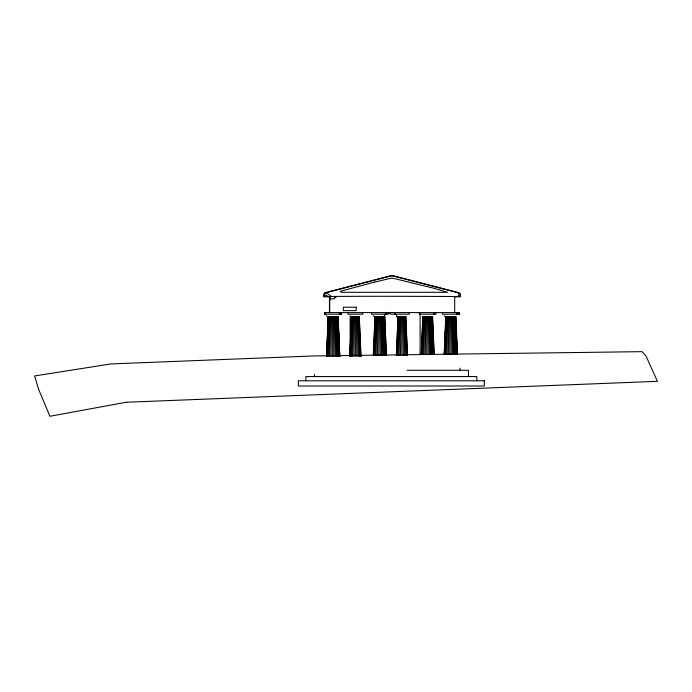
<?xml version="1.0" encoding="UTF-8"?>
<svg xmlns="http://www.w3.org/2000/svg" width="692" height="692" viewBox="0 0 692 692"><rect width="100%" height="100%" fill="white"/><g stroke="black" fill="none" stroke-linecap="round" stroke-linejoin="round"><path stroke-width="1.04" d="M330.888 356.536L331.33 316.858M353.915 356.536L354.356 316.858M377.443 355.463L377.875 316.858M400.469 355.463L400.893 316.858M425.303 354.39L425.718 316.858M448.329 354.39L448.745 316.858M329.53 356.536L330.378 316.858M352.548 356.536L353.404 316.858M376.093 355.463L376.924 316.858M399.12 355.463L399.95 316.858M423.962 354.39L424.767 316.858M446.989 354.39L447.793 316.858M328.363 356.536L329.565 316.858M351.38 356.536L352.591 316.858M374.934 355.463L376.111 316.858M397.961 355.463L399.128 316.858M422.812 354.39L423.954 316.858M445.838 354.39L446.98 316.858M327.437 350.109L327.679 343.673M327.999 335.092L328.354 325.439M328.596 319.003L328.674 316.858M327.463 356.536L328.942 316.858M350.489 356.536L351.96 316.858M374.043 355.463L375.479 316.858M397.07 355.463L398.505 316.858M421.93 354.39L423.331 316.858M444.956 354.39L446.349 316.858M326.442 356.536L328.146 316.858M326.641 356.536L328.285 316.858M326.78 356.536L328.415 316.858M326.901 356.536L328.544 316.858M349.728 356.536L351.432 316.858M349.918 356.536L351.571 316.858M373.299 355.463L374.952 316.858M373.49 355.463L375.09 316.858M396.317 355.463L397.978 316.858M396.507 355.463L398.108 316.858M421.186 354.39L422.803 316.858M421.376 354.39L422.933 316.858M444.212 354.39L445.821 316.858M444.273 354.39L445.285 330.802M445.38 328.657L445.89 316.858L444.402 354.39M444.965 345.818L445.319 337.238M445.674 328.657L445.985 321.149M445.216 345.818L445.311 343.673M384.804 314.618L382.858 318.83L382.858 320.984M457.87 296.522L458.571 295.276L460.344 294.714M329.461 299.472L330.447 297.984L330.447 296.522M385.894 313.381L387.788 312.326L390.669 314.133L395.634 314.133M324.842 293.027L389.622 276.316A9.377 9.377 0 0 1 391.17 276.056M324.842 293.192L327.039 293.192L331.364 296.522M324.842 293.668L323.804 293.668L323.804 296.816L329.478 296.816M458.191 293.668L460.344 293.668L460.344 296.816L454.687 296.816M323.804 295.32L326.581 295.32L327.584 296.522M323.804 296.522C369.338 296.089 414.828 296.366 460.344 296.522M327.887 316.858L338.397 316.858M351.173 316.858L359.572 316.858M374.692 316.858L385.055 316.858M406.118 316.858L396.628 316.824L396.628 315.033M422.544 316.858L432.846 316.858M445.562 316.858L456.132 316.858M407.069 370.272L468.449 370.272L468.449 376.569M459.073 293.027L394.293 276.316A9.377 9.377 0 0 0 392.745 276.056M444.697 316.287L444.221 315.933M373.767 316.287L373.161 315.734M326.961 316.287L326.356 315.734M335.508 296.522L336.044 297.69L334.331 297.69L334.331 298.832L330.629 298.832L329.729 300.933L329.729 312.594M455.872 316.858L457.481 354.39M457.343 354.39L455.535 316.858M455.111 316.858L456.72 354.39M455.526 330.802L455.007 316.858L456.573 354.39M454.679 316.858L456.374 354.39L454.826 316.858M454.341 316.858L455.95 354.39L454.402 316.858L454.635 322.221M453.909 316.858L455.526 354.39M453.701 316.858L455.379 354.39M432.587 316.858L434.204 354.39M432.292 354.39L430.683 316.858L430.666 319.003M405.858 316.858L407.51 355.463M384.795 316.858L386.456 355.463M382.832 316.858L384.493 355.463M359.312 316.858L361.016 356.536M338.137 316.858L339.841 356.536M339.694 356.536L337.99 316.858L339.651 356.536M339.27 356.536L337.566 316.858L337.687 319.003M337.359 316.858L339.063 356.536L337.428 316.858L337.904 328.657M337.134 316.858L338.924 356.536L338.743 351.181M336.943 316.858L338.647 356.536L337.004 316.858M336.952 320.076L336.831 316.858L338.5 356.536M336.373 316.858L338.077 356.536M336.546 324.366L336.269 316.858L337.999 356.536M336.537 325.439L336.165 316.858L337.8 356.536L337.367 347.964M336.675 328.657L337.272 342.601M337.367 344.746L337.869 356.536L336.684 327.584L337.142 340.455M455.604 316.858L457.161 354.39M455.699 322.221L455.967 328.657M456.365 338.31L456.633 344.746M455.397 316.858L456.954 354.39M454.973 316.858L456.53 354.39M454.203 316.858L455.76 354.39M455.336 354.39L453.779 316.858L454.168 326.512M453.571 316.858L455.189 354.39L455.007 349.036M432.457 316.858L434.014 354.39M430.545 316.858L432.102 354.39M405.72 316.858L407.32 355.463M384.666 316.858L386.266 355.463M382.702 316.858L384.302 355.463M359.183 316.858L360.826 356.536M337.852 316.858L339.504 356.536M336.805 316.858L338.449 356.536M338.31 356.536L336.658 316.858L336.892 322.221M336.234 316.858L336.589 325.439M337.367 349.036L337.679 356.536M335.983 319.003L336.251 325.439M336.649 335.092L336.961 342.601M337.359 352.254L337.54 356.536M455.665 325.439L455.907 331.875M456.383 344.746L456.504 347.964M455.206 316.858L455.362 321.149M455.682 329.729L455.924 336.165M456.365 347.964L456.521 352.254M455.682 335.092L456.123 346.891M454.981 327.584L455.215 334.02M455.699 346.891L455.812 350.109M454.99 331.875L455.232 338.31M455.673 350.109L455.829 354.39M454.315 319.003L454.514 324.366M454.999 337.238L455.12 340.455M454.307 321.149L454.549 327.584M454.99 339.383L455.146 343.673M454.289 324.366L454.609 332.947M455.007 343.673L455.172 347.964M454.289 329.729L454.765 342.601M453.623 323.294L453.866 329.729M454.298 341.528L454.462 345.818M453.597 326.512L453.762 330.802M453.173 316.858L454.566 354.39M432.059 316.858L433.46 354.39M430.156 316.858L431.548 354.39M405.33 316.858L406.766 355.463M384.268 316.858L385.703 355.463M382.304 316.858L383.74 355.463M358.785 316.858L360.264 356.536M338.042 328.657L338.284 335.092M338.725 346.891L338.846 350.109M338.059 332.947L338.5 344.746M337.359 325.439L337.635 332.947M338.033 343.673L338.232 349.036M337.35 330.802L337.549 336.165M338.033 349.036L338.154 352.254M337.333 334.02L337.497 338.31M336.649 317.931L336.969 326.512M337.367 337.238L337.566 342.601M336.649 323.294L336.935 330.802M337.367 342.601L337.488 345.818M337.341 345.818L337.739 356.536M335.957 320.076L336.165 325.439M336.641 338.31L336.796 342.601M335.758 316.858L337.238 356.536M452.551 316.858L453.692 354.39M431.436 316.858L432.578 354.39M429.524 316.858L430.666 354.39M404.699 316.858L405.875 355.463M383.645 316.858L384.813 355.463M381.681 316.858L382.849 355.463M358.162 316.858L359.364 356.536M335.136 316.858L336.338 356.536M451.729 316.858L452.542 354.39M430.779 324.366L431.012 335.092M428.711 316.858L429.516 354.39M403.886 316.858L404.716 355.463M382.849 317.931L382.918 321.149M383.031 326.512L383.29 338.31M380.868 316.858L381.69 355.463M357.34 316.858L358.197 356.536M334.322 316.858L335.17 356.536M450.786 316.858L451.201 354.39M427.76 316.858L428.175 354.39M402.934 316.858L403.367 355.463M379.917 316.858L380.34 355.463M356.397 316.858L356.838 356.536M333.371 316.858L333.812 356.536M476.797 380.782L476.797 376.569L305.864 376.569L305.864 380.782M459.946 368.196L459.946 370.272M459.298 314.194L459.298 312.594L324.73 312.594L324.73 314.194M459.159 312.594L459.159 314.194M459.073 293.953L459.073 292.742L394.293 276.022A9.377 9.377 0 0 0 389.622 276.03L324.842 292.742L324.842 293.953M458.952 312.594L458.952 314.194L442.404 314.194L442.465 312.594M458.528 312.594L458.528 314.194M458.381 312.594L458.381 314.194M458.191 312.594L458.191 314.194M458.104 312.594L458.104 314.194M457.966 312.594L457.966 314.194M457.758 312.594L457.758 314.194M457.334 312.594L457.334 314.194M457.187 312.594L457.127 314.194M454.687 296.453L454.687 312.594M449.765 316.858L449.765 354.39M436.012 312.594L436.012 314.194L419.378 314.194L419.378 312.594M434.1 312.594L434.1 314.194M426.739 316.858L426.739 354.39M420.105 313.666L420.105 354.399M409.283 312.594L409.283 314.194L394.552 314.194L394.552 312.594M401.914 316.858L401.914 355.463M388.221 312.594L388.221 314.194L371.535 314.194L371.535 312.594M386.257 312.594L386.257 314.194M378.896 316.858L378.896 355.463M362.738 312.594L362.738 314.194L348.007 314.194L348.007 312.594M355.377 316.858L355.377 356.536M350.161 315.812L350.161 355.627M341.554 312.594L341.554 314.194M341.416 312.594L341.416 314.194L324.989 314.194L324.989 312.594M340.992 312.594L340.992 314.194M340.784 312.594L340.784 314.194M340.36 312.594L340.36 314.194M340.222 312.594L340.222 314.194M339.789 312.594L339.789 314.194M339.711 312.594L339.711 314.194M339.59 312.594L339.59 314.194M339.452 312.594L339.452 314.194M332.35 316.858L332.35 356.536M329.461 296.453L329.461 312.594M324.868 312.594L324.868 314.194M314.462 374.476L314.462 376.569M374.121 282.232L340.204 291.315L341.329 292.309L447.56 292.309L434.273 288.365L393.497 278.366A6.116 6.116 0 0 0 390.418 278.357L374.121 282.232M126.273 402.242L49.919 416.273L38.674 389.449L34.6 375.955L110.945 363.931L313.009 355.973L642.081 351.657L645.991 355.973L657.4 381.327L126.273 402.242M356.19 307.222L343.327 307.222L343.327 310.656L356.19 310.656L356.19 307.222M484.288 380.782L298.373 380.782L298.373 385.998L484.288 385.998L484.288 380.782M456.149 354.39L454.54 316.858L456.192 354.39M336.398 325.439L336.027 316.858L336.39 325.439M337.134 342.601L336.675 331.875L337.099 342.601M340.646 314.194L340.646 312.594L340.559 314.194"/></g></svg>
